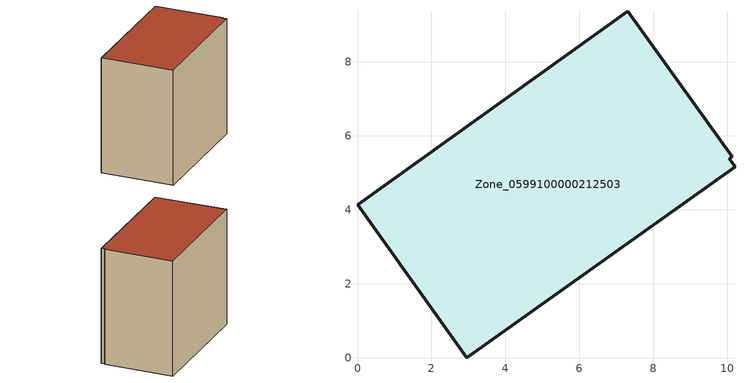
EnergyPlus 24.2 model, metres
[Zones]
Zone_0599100000212503
 floor ground (C_G): 10.21,5.16 2.96,0 0,4.14 7.31,9.37 10.13,5.43 10.05,5.38 z0
 wall outside (C_F): 0,4.14 2.96,0 10.21,5.16 10.05,5.38 10.13,5.43 7.31,9.37 0,4.14 z0:8.23
 roof outside (C_R): 2.96,0 10.21,5.16 10.05,5.38 10.13,5.43 7.31,9.37 0,4.14 z8.23
[BUILDING]
Pand.0599100000212503: North Axis=0; Terrain=City; Loads Convergence Tolerance Value=0.04; Temperature Convergence Tolerance Value=0.4; Solar Distribution=FullExterior; Maximum Number of Warmup Days=25; Minimum Number of Warmup Days=1
[Site:Location]
Rotterdam.The.Hague.AP_ZH_NLD Design_Conditions: Latitude=51.96; Longitude=4.45; Time Zone=1; Elevation=-4.5
[SITE:GROUNDTEMPERATURE:BUILDINGSURFACE]
18, 18, 18, 18, 18, 18, 18, 18, 18, 18, 18, 18
[MATERIAL] Thermal Absorptance=0.9; Solar Absorptance=0.7; Visible Absorptance=0.7
Name | Roughness | Thickness | Conductivity | Density | Specific Heat
G.TI.1975-1991 | MediumSmooth | 0.15 | 0.288461 | 540 | 1210
F.TI.1975-1991 | Rough | 0.3 | 0.230769 | 1920 | 840
R.TI.1975-1991 | MediumRough | 0.2 | 0.153846 | 1500 | 1000
[CONSTRUCTION]
C_G: G.TI.1975-1991
C_F: F.TI.1975-1991
C_R: R.TI.1975-1991
[ZONE]
Zone_0599100000212503: Type=1; Multiplier=1; Ceiling Height=Autocalculate; Volume=Autocalculate; Floor Area=autocalculate; Part of Total Floor Area=Yes
[ZONEINFILTRATION:DESIGNFLOWRATE]
Infil_Zone_0599100000212503: Zone or ZoneList or Space or SpaceList=Zone_0599100000212503; Schedule=AlwaysOn; Design Flow Rate Calculation Method=Flow/Area; Flow Rate per Floor Area=0.003; Constant Term Coefficient=1; Temperature Term Coefficient=0; Velocity Term Coefficient=0; Velocity Squared Term Coefficient=0
[HVACTEMPLATE:ZONE:IDEALLOADSAIRSYSTEM]
Zone_0599100000212503: Maximum Heating Supply Air Temperature=50; Minimum Cooling Supply Air Temperature=13; Maximum Heating Supply Air Humidity Ratio=0.0156; Minimum Cooling Supply Air Humidity Ratio=0.0077; Heating Limit=NoLimit; Cooling Limit=NoLimit; Dehumidification Control Type=ConstantSensibleHeatRatio; Cooling Sensible Heat Ratio=0.7; Dehumidification Setpoint=60; Humidification Control Type=None; Humidification Setpoint=30; Outdoor Air Method=None; Outdoor Air Flow Rate per Person=0.00944; Outdoor Air Flow Rate per Zone Floor Area=0; Outdoor Air Flow Rate per Zone=0; Demand Controlled Ventilation Type=None; Outdoor Air Economizer Type=NoEconomizer; Heat Recovery Type=None; Sensible Heat Recovery Effectiveness=0.7; Latent Heat Recovery Effectiveness=0.65
[ZONECONTROL:THERMOSTAT]
ThermostatControl_Zone_0599100000212503: Zone or ZoneList=Zone_0599100000212503; Control Type Schedule=DualSetpointControlType; Control 1=Thermostat_Zone_0599100000212503; Temperature Difference Between Cutout And Setpoint=0
[THERMOSTATSETPOINT:DUALSETPOINT]
Thermostat_Zone_0599100000212503: Heating Setpoint Temperature Schedule=HeatingSetpoint_Zone_0599100000212503; Cooling Setpoint Temperature Schedule=CoolingSetpoint_Zone_0599100000212503
[SCHEDULE:COMPACT]
HeatingSetpoint_Zone_0599100000212503: Through: 12/31, For: AllDays, Until: 24:00, 21
CoolingSetpoint_Zone_0599100000212503: Through: 12/31, For: AllDays, Until: 24:00, 24
DualSetpointControlType: Through: 12/31, For: AllDays, Until: 24:00, 4
AlwaysOn: Through: 12/31, For: AllDays, Until: 24:00, 1
